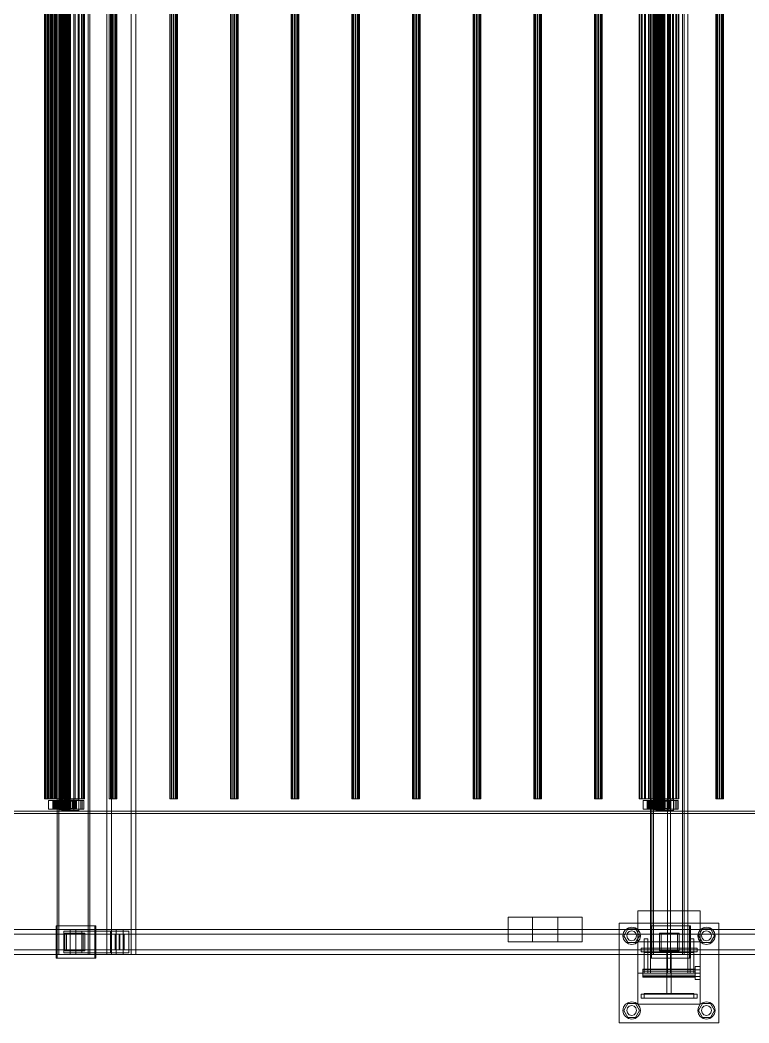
# Model space of a CAD drawing. Header units: millimetres. Extents: x -1970 to 59977, y -65068 to 6837.
# Drawn here: x 34380 to 35551, y -19610 to -18000 of the extents above; entities that cross this region are included whole.
import ezdxf

# ---------------------------------------------------------------- set-up
doc = ezdxf.new("R2010")
doc.units = ezdxf.units.MM
doc.layers.add('superior_C03', color=7, linetype='Continuous', lineweight=0)

msp = doc.modelspace()

# ---------------------------------------------------------------- linework, layer by layer
at = {"layer": 'superior_C03'}
for p, q in [((35392.247, -16470), (35392.247, -19530)), ((35419.747, -16470), (35419.747, -19530)), ((35424.747, -19530), (35424.747, -16470)), ((35452.247, -19530), (35452.247, -16470)), ((34439.501, -16500), (34439.501, -19500)), ((34442.196, -19500), (34442.196, -16500)), ((34489.003, -19500), (34489.003, -16500)), ((34491.698, -16500), (34491.698, -19500)), ((34519.01, -16500), (34519.01, -19500)), ((34526.87, -19500), (34526.87, -16500)), ((34557.988, -19500), (34557.988, -16500)), ((34565.848, -16500), (34565.848, -19500)), ((35394.468, -16500), (35394.468, -19500)), ((35397.163, -19500), (35397.163, -16500)), ((35443.97, -19500), (35443.97, -16500)), ((35446.665, -16500), (35446.665, -19500)), ((34442.232, -19268), (34442.232, -16732)), ((34442.456, -19268), (34442.456, -16732)), ((34442.621, -19268), (34442.621, -16732)), ((34443.278, -19268), (34443.278, -16732)), ((34443.596, -19268), (34443.596, -16732)), ((34444.642, -19268), (34444.642, -16732)), ((34445.091, -19268), (34445.091, -16732)), ((34446.454, -19268), (34446.454, -16732)), ((34447.004, -19268), (34447.004, -16732)), ((34448.592, -19268), (34448.592, -16732)), ((34449.205, -19268), (34449.205, -16732)), ((34450.909, -19268), (34450.909, -16732)), ((34451.544, -19268), (34451.544, -16732)), ((34453.248, -19268), (34453.248, -16732)), ((34453.861, -19268), (34453.861, -16732)), ((34455.449, -19268), (34455.449, -16732)), ((34455.999, -19268), (34455.999, -16732)), ((34457.362, -19268), (34457.362, -16732)), ((34457.811, -19268), (34457.811, -16732)), ((34458.857, -19268), (34458.857, -16732)), ((34459.175, -19268), (34459.175, -16732)), ((34459.832, -19268), (34459.832, -16732)), ((34459.996, -16732), (34459.996, -19268)), ((34460.221, -19268), (34460.221, -16732)), ((35397.199, -19268), (35397.199, -16732)), ((35397.424, -19268), (35397.424, -16732)), ((35397.588, -19268), (35397.588, -16732)), ((35398.246, -19268), (35398.246, -16732)), ((35398.563, -19268), (35398.563, -16732)), ((35399.609, -19268), (35399.609, -16732)), ((35400.058, -19268), (35400.058, -16732)), ((35401.422, -19268), (35401.422, -16732)), ((35401.972, -19268), (35401.972, -16732)), ((35403.559, -19268), (35403.559, -16732)), ((35404.173, -19268), (35404.173, -16732)), ((35405.876, -19268), (35405.876, -16732)), ((35406.511, -19268), (35406.511, -16732)), ((35408.215, -19268), (35408.215, -16732)), ((35408.828, -19268), (35408.828, -16732)), ((35410.416, -19268), (35410.416, -16732)), ((35410.966, -19268), (35410.966, -16732)), ((35412.329, -19268), (35412.329, -16732)), ((35412.778, -19268), (35412.778, -16732)), ((35413.824, -19268), (35413.824, -16732)), ((35414.142, -19268), (35414.142, -16732)), ((35414.799, -19268), (35414.799, -16732)), ((35414.964, -16732), (35414.964, -19268)), ((35415.188, -19268), (35415.188, -16732)), ((34419.246, -19250), (34419.246, -16750)), ((34420.044, -19250), (34420.044, -16750)), ((34420.628, -19250), (34420.628, -16750)), ((34422.966, -19250), (34422.966, -16750)), ((34424.095, -19250), (34424.095, -16750)), ((34425.334, -16750), (34425.334, -19250)), ((34425.678, -16750), (34425.678, -19250)), ((34427.354, -16750), (34427.354, -19250)), ((34427.815, -19250), (34427.815, -16750)), ((34428.253, -16750), (34428.253, -19250)), ((34429.411, -19250), (34429.411, -16750)), ((34430.966, -16750), (34430.966, -19250)), ((34432.078, -16750), (34432.078, -19250)), ((34434.259, -19250), (34434.259, -16750)), ((34434.79, -16750), (34434.79, -19250)), ((34435.69, -16750), (34435.69, -19250)), ((34436.214, -19250), (34436.214, -16750)), ((34437.366, -16750), (34437.366, -19250)), ((34437.71, -19250), (34437.71, -16750)), ((34441.859, -19250), (34441.859, -16750)), ((34444.04, -19250), (34444.04, -16750)), ((34450.097, -19250), (34450.097, -16750)), ((34452.355, -19250), (34452.355, -16750)), ((34458.413, -19250), (34458.413, -16750)), ((34460.594, -19250), (34460.594, -16750)), ((34466.239, -19250), (34466.239, -16750)), ((34468.194, -19250), (34468.194, -16750)), ((34473.041, -19250), (34473.041, -16750)), ((34474.638, -19250), (34474.638, -16750)), ((34478.357, -19250), (34478.357, -16750)), ((34479.486, -19250), (34479.486, -16750)), ((34481.825, -19250), (34481.825, -16750)), ((34482.409, -16750), (34482.409, -19250)), ((34483.206, -19250), (34483.206, -16750)), ((34522.78, -16750), (34522.78, -19250)), ((34523.123, -16750), (34523.123, -19250)), ((34524.8, -16750), (34524.8, -19250)), ((34525.699, -16750), (34525.699, -19250)), ((34528.412, -16750), (34528.412, -19250)), ((34529.523, -16750), (34529.523, -19250)), ((34532.236, -16750), (34532.236, -19250)), ((34533.135, -16750), (34533.135, -19250)), ((34534.812, -16750), (34534.812, -19250)), ((34535.155, -19250), (34535.155, -16750)), ((34620.225, -16750), (34620.225, -19250)), ((34620.569, -16750), (34620.569, -19250)), ((34622.245, -16750), (34622.245, -19250)), ((34623.145, -16750), (34623.145, -19250)), ((34625.857, -16750), (34625.857, -19250)), ((34626.969, -16750), (34626.969, -19250)), ((34629.682, -16750), (34629.682, -19250)), ((34630.581, -16750), (34630.581, -19250)), ((34632.257, -16750), (34632.257, -19250)), ((34632.601, -19250), (34632.601, -16750)), ((34717.671, -16750), (34717.671, -19250)), ((34718.015, -16750), (34718.015, -19250)), ((34719.691, -16750), (34719.691, -19250)), ((34720.59, -16750), (34720.59, -19250)), ((34723.303, -16750), (34723.303, -19250)), ((34724.415, -16750), (34724.415, -19250)), ((34727.127, -16750), (34727.127, -19250)), ((34728.027, -16750), (34728.027, -19250)), ((34729.703, -16750), (34729.703, -19250)), ((34730.047, -19250), (34730.047, -16750)), ((34815.117, -16750), (34815.117, -19250)), ((34815.46, -16750), (34815.46, -19250)), ((34817.137, -16750), (34817.137, -19250)), ((34818.036, -16750), (34818.036, -19250)), ((34820.749, -16750), (34820.749, -19250)), ((34821.86, -16750), (34821.86, -19250)), ((34824.573, -16750), (34824.573, -19250)), ((34825.472, -16750), (34825.472, -19250)), ((34827.149, -16750), (34827.149, -19250)), ((34827.492, -19250), (34827.492, -16750)), ((34912.562, -16750), (34912.562, -19250)), ((34912.906, -16750), (34912.906, -19250)), ((34914.582, -16750), (34914.582, -19250)), ((34915.482, -16750), (34915.482, -19250)), ((34918.194, -16750), (34918.194, -19250)), ((34919.306, -16750), (34919.306, -19250)), ((34922.019, -16750), (34922.019, -19250)), ((34922.918, -16750), (34922.918, -19250)), ((34924.594, -16750), (34924.594, -19250)), ((34924.938, -19250), (34924.938, -16750)), ((35010.008, -16750), (35010.008, -19250)), ((35010.352, -16750), (35010.352, -19250)), ((35012.028, -16750), (35012.028, -19250)), ((35012.927, -16750), (35012.927, -19250)), ((35015.64, -16750), (35015.64, -19250)), ((35016.752, -16750), (35016.752, -19250)), ((35019.464, -16750), (35019.464, -19250)), ((35020.364, -16750), (35020.364, -19250)), ((35022.04, -16750), (35022.04, -19250)), ((35022.384, -19250), (35022.384, -16750)), ((35107.454, -16750), (35107.454, -19250)), ((35107.797, -16750), (35107.797, -19250)), ((35109.474, -16750), (35109.474, -19250)), ((35110.373, -16750), (35110.373, -19250)), ((35113.086, -16750), (35113.086, -19250)), ((35114.197, -16750), (35114.197, -19250)), ((35116.91, -16750), (35116.91, -19250)), ((35117.809, -16750), (35117.809, -19250)), ((35119.486, -16750), (35119.486, -19250)), ((35119.829, -19250), (35119.829, -16750)), ((35204.899, -16750), (35204.899, -19250)), ((35205.243, -16750), (35205.243, -19250)), ((35206.919, -16750), (35206.919, -19250)), ((35207.819, -16750), (35207.819, -19250)), ((35210.531, -16750), (35210.531, -19250)), ((35211.643, -16750), (35211.643, -19250)), ((35214.355, -16750), (35214.355, -19250)), ((35215.255, -16750), (35215.255, -19250)), ((35216.931, -16750), (35216.931, -19250)), ((35217.275, -19250), (35217.275, -16750)), ((35302.345, -16750), (35302.345, -19250)), ((35302.688, -16750), (35302.688, -19250)), ((35304.365, -16750), (35304.365, -19250)), ((35305.264, -16750), (35305.264, -19250)), ((35307.977, -16750), (35307.977, -19250)), ((35309.089, -16750), (35309.089, -19250)), ((35311.801, -16750), (35311.801, -19250)), ((35312.701, -16750), (35312.701, -19250)), ((35314.377, -16750), (35314.377, -19250)), ((35314.721, -19250), (35314.721, -16750)), ((35374.214, -19250), (35374.214, -16750)), ((35375.011, -19250), (35375.011, -16750)), ((35375.596, -19250), (35375.596, -16750)), ((35377.934, -19250), (35377.934, -16750)), ((35379.063, -19250), (35379.063, -16750)), ((35382.782, -19250), (35382.782, -16750)), ((35384.379, -19250), (35384.379, -16750)), ((35389.226, -19250), (35389.226, -16750)), ((35391.182, -19250), (35391.182, -16750)), ((35396.826, -19250), (35396.826, -16750)), ((35399.007, -19250), (35399.007, -16750)), ((35399.791, -16750), (35399.791, -19250)), ((35400.134, -16750), (35400.134, -19250)), ((35401.811, -16750), (35401.811, -19250)), ((35402.71, -16750), (35402.71, -19250)), ((35405.065, -19250), (35405.065, -16750)), ((35405.422, -16750), (35405.422, -19250)), ((35406.534, -16750), (35406.534, -19250)), ((35407.323, -19250), (35407.323, -16750)), ((35409.247, -16750), (35409.247, -19250)), ((35410.146, -16750), (35410.146, -19250)), ((35411.823, -16750), (35411.823, -19250)), ((35412.166, -19250), (35412.166, -16750)), ((35413.38, -19250), (35413.38, -16750)), ((35415.561, -19250), (35415.561, -16750)), ((35421.206, -19250), (35421.206, -16750)), ((35423.162, -19250), (35423.162, -16750)), ((35428.009, -19250), (35428.009, -16750)), ((35429.605, -19250), (35429.605, -16750)), ((35433.325, -19250), (35433.325, -16750)), ((35434.454, -19250), (35434.454, -16750)), ((35436.792, -19250), (35436.792, -16750)), ((35437.376, -16750), (35437.376, -19250)), ((35438.174, -19250), (35438.174, -16750)), ((35497.236, -16750), (35497.236, -19250)), ((35497.58, -16750), (35497.58, -19250)), ((35499.256, -16750), (35499.256, -19250)), ((35500.156, -16750), (35500.156, -19250)), ((35502.868, -16750), (35502.868, -19250)), ((35503.98, -16750), (35503.98, -19250)), ((35506.692, -16750), (35506.692, -19250)), ((35507.592, -16750), (35507.592, -19250)), ((35509.268, -16750), (35509.268, -19250)), ((35509.612, -19250), (35509.612, -16750)), ((34420.044, -19250), (34419.246, -19250)), ((34419.246, -19250), (34420.628, -19250)), ((34422.966, -19250), (34420.044, -19250)), ((34420.628, -19250), (34424.095, -19250)), ((34427.815, -19250), (34422.966, -19250)), ((34424.095, -19250), (34429.411, -19250)), ((34425.678, -19250), (34425.334, -19250)), ((34425.334, -19250), (34427.354, -19250)), ((34435.342, -19253), (34425.598, -19253)), ((34425.598, -19253), (34425.598, -19267)), ((34436.377, -19253), (34425.598, -19253)), ((34428.253, -19250), (34425.678, -19250)), ((34427.354, -19250), (34430.966, -19250)), ((34434.259, -19250), (34427.815, -19250)), ((34432.078, -19250), (34428.253, -19250)), ((34429.411, -19250), (34436.214, -19250)), ((34430.966, -19250), (34434.79, -19250)), ((34435.69, -19250), (34432.078, -19250)), ((34433.059, -19254), (34432.238, -19254)), ((34432.238, -19254), (34442.232, -19254)), ((34432.238, -19266), (34432.238, -19254)), ((34432.238, -19254), (34432.712, -19254)), ((34432.712, -19254), (34442.456, -19254)), ((34432.712, -19266), (34432.712, -19254)), ((34432.712, -19254), (34434.447, -19254)), ((34479.779, -19253), (34433.005, -19253)), ((34433.005, -19253), (34433.005, -19267)), ((34435.25, -19253), (34433.005, -19253)), ((34435.117, -19254), (34433.059, -19254)), ((34433.059, -19254), (34442.621, -19254)), ((34433.059, -19266), (34433.059, -19254)), ((34441.859, -19250), (34434.259, -19250)), ((34434.447, -19254), (34443.278, -19254)), ((34434.447, -19266), (34434.447, -19254)), ((34434.447, -19254), (34437.326, -19254)), ((34434.79, -19250), (34437.366, -19250)), ((34438.274, -19254), (34435.117, -19254)), ((34435.117, -19254), (34443.596, -19254)), ((34435.117, -19266), (34435.117, -19254)), ((34435.25, -19267), (34435.25, -19253)), ((34435.25, -19253), (34482.024, -19253)), ((34435.342, -19267), (34435.342, -19253)), ((34435.342, -19253), (34446.122, -19253)), ((34437.71, -19250), (34435.69, -19250)), ((34436.214, -19250), (34444.04, -19250)), ((34436.377, -19267), (34436.377, -19253)), ((34436.377, -19253), (34446.122, -19253)), ((34437.326, -19254), (34444.642, -19254)), ((34437.326, -19266), (34437.326, -19254)), ((34437.326, -19254), (34441.152, -19254)), ((34437.366, -19250), (34437.71, -19250)), ((34442.313, -19254), (34438.274, -19254)), ((34438.274, -19254), (34445.091, -19254)), ((34438.274, -19266), (34438.274, -19254)), ((34441.152, -19254), (34446.454, -19254)), ((34441.152, -19266), (34441.152, -19254)), ((34441.152, -19254), (34445.664, -19254)), ((34450.097, -19250), (34441.859, -19250)), ((34442.232, -19254), (34442.621, -19254)), ((34442.232, -19254), (34442.232, -19266)), ((34442.456, -19254), (34442.232, -19254)), ((34446.959, -19254), (34442.313, -19254)), ((34442.313, -19254), (34447.004, -19254)), ((34442.313, -19266), (34442.313, -19254)), ((34442.456, -19254), (34442.456, -19266)), ((34443.278, -19254), (34442.456, -19254)), ((34442.621, -19254), (34443.596, -19254)), ((34442.621, -19254), (34442.621, -19266)), ((34443.278, -19254), (34443.278, -19266)), ((34444.642, -19254), (34443.278, -19254)), ((34443.596, -19254), (34445.091, -19254)), ((34443.596, -19254), (34443.596, -19266)), ((34444.04, -19250), (34452.355, -19250)), ((34444.642, -19254), (34444.642, -19266)), ((34446.454, -19254), (34444.642, -19254)), ((34445.091, -19254), (34447.004, -19254)), ((34445.091, -19254), (34445.091, -19266)), ((34445.664, -19254), (34448.592, -19254)), ((34445.664, -19266), (34445.664, -19254)), ((34445.664, -19254), (34450.556, -19254)), ((34446.122, -19253), (34446.122, -19267)), ((34446.454, -19254), (34446.454, -19266)), ((34448.592, -19254), (34446.454, -19254)), ((34466.136, -19251), (34446.647, -19251)), ((34446.647, -19251), (34446.647, -19269)), ((34454.732, -19251), (34446.647, -19251)), ((34451.897, -19254), (34446.959, -19254)), ((34446.959, -19254), (34449.205, -19254)), ((34446.959, -19266), (34446.959, -19254)), ((34447.004, -19254), (34449.205, -19254)), ((34447.004, -19254), (34447.004, -19266)), ((34448.592, -19254), (34448.592, -19266)), ((34450.909, -19254), (34448.592, -19254)), ((34449.205, -19254), (34451.544, -19254)), ((34449.205, -19254), (34449.205, -19266)), ((34458.413, -19250), (34450.097, -19250)), ((34450.556, -19254), (34450.909, -19254)), ((34450.556, -19266), (34450.556, -19254)), ((34450.556, -19254), (34455.493, -19254)), ((34450.909, -19254), (34450.909, -19266)), ((34453.248, -19254), (34450.909, -19254)), ((34451.897, -19254), (34451.544, -19254)), ((34451.544, -19254), (34453.861, -19254)), ((34451.544, -19254), (34451.544, -19266)), ((34456.788, -19254), (34451.897, -19254)), ((34451.897, -19266), (34451.897, -19254)), ((34452.355, -19250), (34460.594, -19250)), ((34455.493, -19254), (34453.248, -19254)), ((34453.248, -19254), (34453.248, -19266)), ((34455.449, -19254), (34453.248, -19254)), ((34456.788, -19254), (34453.861, -19254)), ((34453.861, -19254), (34455.999, -19254)), ((34453.861, -19254), (34453.861, -19266)), ((34454.732, -19269), (34454.732, -19251)), ((34454.732, -19251), (34474.221, -19251)), ((34460.14, -19254), (34455.449, -19254)), ((34455.449, -19254), (34455.449, -19266)), ((34457.362, -19254), (34455.449, -19254)), ((34455.493, -19266), (34455.493, -19254)), ((34455.493, -19254), (34460.14, -19254)), ((34461.301, -19254), (34455.999, -19254)), ((34455.999, -19254), (34457.811, -19254)), ((34455.999, -19254), (34455.999, -19266)), ((34466.525, -19253), (34456.78, -19253)), ((34456.78, -19253), (34456.78, -19267)), ((34467.56, -19253), (34456.78, -19253)), ((34461.301, -19254), (34456.788, -19254)), ((34456.788, -19266), (34456.788, -19254)), ((34464.179, -19254), (34457.362, -19254)), ((34457.362, -19254), (34457.362, -19266)), ((34458.857, -19254), (34457.362, -19254)), ((34465.127, -19254), (34457.811, -19254)), ((34457.811, -19254), (34459.175, -19254)), ((34457.811, -19254), (34457.811, -19266)), ((34466.239, -19250), (34458.413, -19250)), ((34467.335, -19254), (34458.857, -19254)), ((34458.857, -19254), (34458.857, -19266)), ((34459.832, -19254), (34458.857, -19254)), ((34468.006, -19254), (34459.175, -19254)), ((34459.175, -19254), (34459.996, -19254)), ((34459.175, -19254), (34459.175, -19266)), ((34469.394, -19254), (34459.832, -19254)), ((34459.832, -19254), (34459.832, -19266)), ((34460.221, -19254), (34459.832, -19254)), ((34459.996, -19254), (34469.741, -19254)), ((34459.996, -19266), (34459.996, -19254)), ((34459.996, -19254), (34460.221, -19254)), ((34460.14, -19266), (34460.14, -19254)), ((34460.14, -19254), (34464.179, -19254)), ((34470.215, -19254), (34460.221, -19254)), ((34460.221, -19254), (34460.221, -19266)), ((34460.594, -19250), (34468.194, -19250)), ((34465.127, -19254), (34461.301, -19254)), ((34461.301, -19266), (34461.301, -19254)), ((34464.179, -19266), (34464.179, -19254)), ((34464.179, -19254), (34467.335, -19254)), ((34468.006, -19254), (34465.127, -19254)), ((34465.127, -19266), (34465.127, -19254)), ((34466.136, -19269), (34466.136, -19251)), ((34466.136, -19251), (34474.221, -19251)), ((34473.041, -19250), (34466.239, -19250)), ((34466.525, -19267), (34466.525, -19253)), ((34466.525, -19253), (34477.304, -19253)), ((34467.335, -19266), (34467.335, -19254)), ((34467.335, -19254), (34469.394, -19254)), ((34467.56, -19267), (34467.56, -19253)), ((34467.56, -19253), (34477.304, -19253)), ((34469.741, -19254), (34468.006, -19254)), ((34468.006, -19266), (34468.006, -19254)), ((34468.194, -19250), (34474.638, -19250)), ((34469.394, -19266), (34469.394, -19254)), ((34469.394, -19254), (34470.215, -19254)), ((34469.741, -19254), (34469.741, -19266)), ((34470.215, -19254), (34469.741, -19254)), ((34470.215, -19266), (34470.215, -19254)), ((34478.357, -19250), (34473.041, -19250)), ((34474.221, -19251), (34474.221, -19269)), ((34474.638, -19250), (34479.486, -19250)), ((34477.304, -19253), (34477.304, -19267)), ((34481.825, -19250), (34478.357, -19250)), ((34479.486, -19250), (34482.409, -19250)), ((34479.779, -19267), (34479.779, -19253)), ((34479.779, -19253), (34482.024, -19253)), ((34483.206, -19250), (34481.825, -19250)), ((34482.024, -19253), (34482.024, -19267)), ((34482.409, -19250), (34483.206, -19250)), ((34523.123, -19250), (34522.78, -19250)), ((34522.78, -19250), (34524.8, -19250)), ((34525.699, -19250), (34523.123, -19250)), ((34524.8, -19250), (34528.412, -19250)), ((34529.523, -19250), (34525.699, -19250)), ((34528.412, -19250), (34532.236, -19250)), ((34533.135, -19250), (34529.523, -19250)), ((34532.236, -19250), (34534.812, -19250)), ((34535.155, -19250), (34533.135, -19250)), ((34534.812, -19250), (34535.155, -19250)), ((34620.569, -19250), (34620.225, -19250)), ((34620.225, -19250), (34622.245, -19250)), ((34623.145, -19250), (34620.569, -19250)), ((34622.245, -19250), (34625.857, -19250)), ((34626.969, -19250), (34623.145, -19250)), ((34625.857, -19250), (34629.682, -19250)), ((34630.581, -19250), (34626.969, -19250)), ((34629.682, -19250), (34632.257, -19250)), ((34632.601, -19250), (34630.581, -19250)), ((34632.257, -19250), (34632.601, -19250)), ((34718.015, -19250), (34717.671, -19250)), ((34717.671, -19250), (34719.691, -19250)), ((34720.59, -19250), (34718.015, -19250)), ((34719.691, -19250), (34723.303, -19250)), ((34724.415, -19250), (34720.59, -19250)), ((34723.303, -19250), (34727.127, -19250)), ((34728.027, -19250), (34724.415, -19250)), ((34727.127, -19250), (34729.703, -19250)), ((34730.047, -19250), (34728.027, -19250)), ((34729.703, -19250), (34730.047, -19250)), ((34815.46, -19250), (34815.117, -19250)), ((34815.117, -19250), (34817.137, -19250)), ((34818.036, -19250), (34815.46, -19250)), ((34817.137, -19250), (34820.749, -19250)), ((34821.86, -19250), (34818.036, -19250)), ((34820.749, -19250), (34824.573, -19250)), ((34825.472, -19250), (34821.86, -19250)), ((34824.573, -19250), (34827.149, -19250)), ((34827.492, -19250), (34825.472, -19250)), ((34827.149, -19250), (34827.492, -19250)), ((34912.906, -19250), (34912.562, -19250)), ((34912.562, -19250), (34914.582, -19250)), ((34915.482, -19250), (34912.906, -19250)), ((34914.582, -19250), (34918.194, -19250)), ((34919.306, -19250), (34915.482, -19250)), ((34918.194, -19250), (34922.019, -19250)), ((34922.918, -19250), (34919.306, -19250)), ((34922.019, -19250), (34924.594, -19250)), ((34924.938, -19250), (34922.918, -19250)), ((34924.594, -19250), (34924.938, -19250)), ((35010.352, -19250), (35010.008, -19250)), ((35010.008, -19250), (35012.028, -19250)), ((35012.927, -19250), (35010.352, -19250)), ((35012.028, -19250), (35015.64, -19250)), ((35016.752, -19250), (35012.927, -19250)), ((35015.64, -19250), (35019.464, -19250)), ((35020.364, -19250), (35016.752, -19250)), ((35019.464, -19250), (35022.04, -19250)), ((35022.384, -19250), (35020.364, -19250)), ((35022.04, -19250), (35022.384, -19250)), ((35107.797, -19250), (35107.454, -19250)), ((35107.454, -19250), (35109.474, -19250)), ((35110.373, -19250), (35107.797, -19250)), ((35109.474, -19250), (35113.086, -19250)), ((35114.197, -19250), (35110.373, -19250)), ((35113.086, -19250), (35116.91, -19250)), ((35117.809, -19250), (35114.197, -19250)), ((35116.91, -19250), (35119.486, -19250)), ((35119.829, -19250), (35117.809, -19250)), ((35119.486, -19250), (35119.829, -19250)), ((35205.243, -19250), (35204.899, -19250)), ((35204.899, -19250), (35206.919, -19250)), ((35207.819, -19250), (35205.243, -19250)), ((35206.919, -19250), (35210.531, -19250)), ((35211.643, -19250), (35207.819, -19250)), ((35210.531, -19250), (35214.355, -19250)), ((35215.255, -19250), (35211.643, -19250)), ((35214.355, -19250), (35216.931, -19250)), ((35217.275, -19250), (35215.255, -19250)), ((35216.931, -19250), (35217.275, -19250)), ((35302.688, -19250), (35302.345, -19250)), ((35302.345, -19250), (35304.365, -19250)), ((35305.264, -19250), (35302.688, -19250)), ((35304.365, -19250), (35307.977, -19250)), ((35309.089, -19250), (35305.264, -19250)), ((35307.977, -19250), (35311.801, -19250)), ((35312.701, -19250), (35309.089, -19250)), ((35311.801, -19250), (35314.377, -19250)), ((35314.721, -19250), (35312.701, -19250)), ((35314.377, -19250), (35314.721, -19250)), ((35375.011, -19250), (35374.214, -19250)), ((35374.214, -19250), (35375.596, -19250)), ((35377.934, -19250), (35375.011, -19250)), ((35375.596, -19250), (35379.063, -19250)), ((35382.782, -19250), (35377.934, -19250)), ((35379.063, -19250), (35384.379, -19250)), ((35390.309, -19253), (35380.565, -19253)), ((35380.565, -19253), (35380.565, -19267)), ((35391.345, -19253), (35380.565, -19253)), ((35389.226, -19250), (35382.782, -19250)), ((35384.379, -19250), (35391.182, -19250)), ((35388.026, -19254), (35387.206, -19254)), ((35387.206, -19254), (35397.199, -19254)), ((35387.206, -19266), (35387.206, -19254)), ((35387.206, -19254), (35387.679, -19254)), ((35387.679, -19254), (35397.424, -19254)), ((35387.679, -19266), (35387.679, -19254)), ((35387.679, -19254), (35389.414, -19254)), ((35434.746, -19253), (35387.972, -19253)), ((35387.972, -19253), (35387.972, -19267)), ((35390.218, -19253), (35387.972, -19253)), ((35390.085, -19254), (35388.026, -19254)), ((35388.026, -19254), (35397.588, -19254)), ((35388.026, -19266), (35388.026, -19254)), ((35396.826, -19250), (35389.226, -19250)), ((35389.414, -19254), (35398.246, -19254)), ((35389.414, -19266), (35389.414, -19254)), ((35389.414, -19254), (35392.293, -19254)), ((35393.241, -19254), (35390.085, -19254)), ((35390.085, -19254), (35398.563, -19254)), ((35390.085, -19266), (35390.085, -19254)), ((35390.218, -19267), (35390.218, -19253)), ((35390.218, -19253), (35436.992, -19253)), ((35390.309, -19267), (35390.309, -19253)), ((35390.309, -19253), (35401.089, -19253)), ((35391.182, -19250), (35399.007, -19250)), ((35391.345, -19267), (35391.345, -19253)), ((35391.345, -19253), (35401.089, -19253)), ((35392.293, -19254), (35399.609, -19254)), ((35392.293, -19266), (35392.293, -19254)), ((35392.293, -19254), (35396.119, -19254)), ((35397.28, -19254), (35393.241, -19254)), ((35393.241, -19254), (35400.058, -19254)), ((35393.241, -19266), (35393.241, -19254)), ((35396.119, -19254), (35401.422, -19254)), ((35396.119, -19266), (35396.119, -19254)), ((35396.119, -19254), (35400.632, -19254)), ((35405.065, -19250), (35396.826, -19250)), ((35397.199, -19254), (35397.588, -19254)), ((35397.199, -19254), (35397.199, -19266)), ((35397.424, -19254), (35397.199, -19254)), ((35401.927, -19254), (35397.28, -19254)), ((35397.28, -19254), (35401.972, -19254)), ((35397.28, -19266), (35397.28, -19254)), ((35397.424, -19254), (35397.424, -19266)), ((35398.246, -19254), (35397.424, -19254)), ((35397.588, -19254), (35398.563, -19254)), ((35397.588, -19254), (35397.588, -19266)), ((35398.246, -19254), (35398.246, -19266)), ((35399.609, -19254), (35398.246, -19254)), ((35398.563, -19254), (35400.058, -19254)), ((35398.563, -19254), (35398.563, -19266)), ((35399.007, -19250), (35407.323, -19250)), ((35399.609, -19254), (35399.609, -19266)), ((35401.422, -19254), (35399.609, -19254)), ((35400.134, -19250), (35399.791, -19250)), ((35399.791, -19250), (35401.811, -19250)), ((35400.058, -19254), (35401.972, -19254)), ((35400.058, -19254), (35400.058, -19266)), ((35402.71, -19250), (35400.134, -19250)), ((35400.632, -19254), (35403.559, -19254)), ((35400.632, -19266), (35400.632, -19254)), ((35400.632, -19254), (35405.523, -19254)), ((35401.089, -19253), (35401.089, -19267)), ((35401.422, -19254), (35401.422, -19266)), ((35403.559, -19254), (35401.422, -19254)), ((35421.104, -19251), (35401.614, -19251)), ((35401.614, -19251), (35401.614, -19269)), ((35409.699, -19251), (35401.614, -19251)), ((35401.811, -19250), (35405.422, -19250)), ((35406.864, -19254), (35401.927, -19254)), ((35401.927, -19254), (35404.173, -19254)), ((35401.927, -19266), (35401.927, -19254)), ((35401.972, -19254), (35404.173, -19254)), ((35401.972, -19254), (35401.972, -19266)), ((35406.534, -19250), (35402.71, -19250)), ((35403.559, -19254), (35403.559, -19266)), ((35405.876, -19254), (35403.559, -19254)), ((35404.173, -19254), (35406.511, -19254)), ((35404.173, -19254), (35404.173, -19266)), ((35413.38, -19250), (35405.065, -19250)), ((35405.422, -19250), (35409.247, -19250)), ((35405.523, -19254), (35405.876, -19254)), ((35405.523, -19266), (35405.523, -19254)), ((35405.523, -19254), (35410.461, -19254)), ((35405.876, -19254), (35405.876, -19266)), ((35408.215, -19254), (35405.876, -19254)), ((35406.864, -19254), (35406.511, -19254)), ((35406.511, -19254), (35408.828, -19254)), ((35406.511, -19254), (35406.511, -19266)), ((35410.146, -19250), (35406.534, -19250)), ((35411.756, -19254), (35406.864, -19254)), ((35406.864, -19266), (35406.864, -19254)), ((35407.323, -19250), (35415.561, -19250)), ((35410.461, -19254), (35408.215, -19254)), ((35408.215, -19254), (35408.215, -19266)), ((35410.416, -19254), (35408.215, -19254)), ((35411.756, -19254), (35408.828, -19254)), ((35408.828, -19254), (35410.966, -19254)), ((35408.828, -19254), (35408.828, -19266)), ((35409.247, -19250), (35411.823, -19250)), ((35409.699, -19269), (35409.699, -19251)), ((35409.699, -19251), (35429.188, -19251)), ((35412.166, -19250), (35410.146, -19250)), ((35415.107, -19254), (35410.416, -19254)), ((35410.416, -19254), (35410.416, -19266)), ((35412.329, -19254), (35410.416, -19254)), ((35410.461, -19266), (35410.461, -19254)), ((35410.461, -19254), (35415.107, -19254)), ((35416.268, -19254), (35410.966, -19254)), ((35410.966, -19254), (35412.778, -19254)), ((35410.966, -19254), (35410.966, -19266)), ((35421.492, -19253), (35411.748, -19253)), ((35411.748, -19253), (35411.748, -19267)), ((35422.527, -19253), (35411.748, -19253)), ((35416.268, -19254), (35411.756, -19254)), ((35411.756, -19266), (35411.756, -19254)), ((35411.823, -19250), (35412.166, -19250)), ((35419.146, -19254), (35412.329, -19254)), ((35412.329, -19254), (35412.329, -19266)), ((35413.824, -19254), (35412.329, -19254)), ((35420.094, -19254), (35412.778, -19254)), ((35412.778, -19254), (35414.142, -19254)), ((35412.778, -19254), (35412.778, -19266)), ((35421.206, -19250), (35413.38, -19250)), ((35422.303, -19254), (35413.824, -19254)), ((35413.824, -19254), (35413.824, -19266)), ((35414.799, -19254), (35413.824, -19254)), ((35422.973, -19254), (35414.142, -19254)), ((35414.142, -19254), (35414.964, -19254)), ((35414.142, -19254), (35414.142, -19266)), ((35424.361, -19254), (35414.799, -19254)), ((35414.799, -19254), (35414.799, -19266)), ((35415.188, -19254), (35414.799, -19254)), ((35414.964, -19254), (35424.708, -19254)), ((35414.964, -19266), (35414.964, -19254)), ((35414.964, -19254), (35415.188, -19254)), ((35415.107, -19266), (35415.107, -19254)), ((35415.107, -19254), (35419.146, -19254)), ((35425.182, -19254), (35415.188, -19254)), ((35415.188, -19254), (35415.188, -19266)), ((35415.561, -19250), (35423.162, -19250)), ((35420.094, -19254), (35416.268, -19254)), ((35416.268, -19266), (35416.268, -19254)), ((35419.146, -19266), (35419.146, -19254)), ((35419.146, -19254), (35422.303, -19254)), ((35422.973, -19254), (35420.094, -19254)), ((35420.094, -19266), (35420.094, -19254)), ((35421.104, -19269), (35421.104, -19251)), ((35421.104, -19251), (35429.188, -19251)), ((35428.009, -19250), (35421.206, -19250)), ((35421.492, -19267), (35421.492, -19253)), ((35421.492, -19253), (35432.272, -19253)), ((35422.303, -19266), (35422.303, -19254)), ((35422.303, -19254), (35424.361, -19254)), ((35422.527, -19267), (35422.527, -19253)), ((35422.527, -19253), (35432.272, -19253)), ((35424.708, -19254), (35422.973, -19254)), ((35422.973, -19266), (35422.973, -19254)), ((35423.162, -19250), (35429.605, -19250)), ((35424.361, -19266), (35424.361, -19254)), ((35424.361, -19254), (35425.182, -19254)), ((35424.708, -19254), (35424.708, -19266)), ((35425.182, -19254), (35424.708, -19254)), ((35425.182, -19266), (35425.182, -19254)), ((35433.325, -19250), (35428.009, -19250)), ((35429.188, -19251), (35429.188, -19269)), ((35429.605, -19250), (35434.454, -19250)), ((35432.272, -19253), (35432.272, -19267)), ((35436.792, -19250), (35433.325, -19250)), ((35434.454, -19250), (35437.376, -19250)), ((35434.746, -19267), (35434.746, -19253)), ((35434.746, -19253), (35436.992, -19253)), ((35438.174, -19250), (35436.792, -19250)), ((35436.992, -19253), (35436.992, -19267)), ((35437.376, -19250), (35438.174, -19250)), ((35497.58, -19250), (35497.236, -19250)), ((35497.236, -19250), (35499.256, -19250)), ((35500.156, -19250), (35497.58, -19250)), ((35499.256, -19250), (35502.868, -19250)), ((35503.98, -19250), (35500.156, -19250)), ((35502.868, -19250), (35506.692, -19250)), ((35507.592, -19250), (35503.98, -19250)), ((35506.692, -19250), (35509.268, -19250)), ((35509.612, -19250), (35507.592, -19250)), ((35509.268, -19250), (35509.612, -19250)), ((38691.362, -19270), (27582.557, -19270)), ((27583.456, -19270), (38692.26, -19270)), ((27611.752, -19270), (38720.557, -19270)), ((34425.598, -19267), (34435.342, -19267)), ((34425.598, -19267), (34436.377, -19267)), ((34442.232, -19266), (34432.238, -19266)), ((34432.238, -19266), (34433.059, -19266)), ((34432.712, -19266), (34432.238, -19266)), ((34442.456, -19266), (34432.712, -19266)), ((34434.447, -19266), (34432.712, -19266)), ((34433.005, -19267), (34479.779, -19267)), ((34433.005, -19267), (34435.25, -19267)), ((34442.621, -19266), (34433.059, -19266)), ((34433.059, -19266), (34435.117, -19266)), ((34443.278, -19266), (34434.447, -19266)), ((34437.326, -19266), (34434.447, -19266)), ((34443.596, -19266), (34435.117, -19266)), ((34435.117, -19266), (34438.274, -19266)), ((34482.024, -19267), (34435.25, -19267)), ((34446.122, -19267), (34435.342, -19267)), ((34446.122, -19267), (34436.377, -19267)), ((34444.642, -19266), (34437.326, -19266)), ((34441.152, -19266), (34437.326, -19266)), ((34445.091, -19266), (34438.274, -19266)), ((34438.274, -19266), (34442.313, -19266)), ((34446.454, -19266), (34441.152, -19266)), ((34445.664, -19266), (34441.152, -19266)), ((34442.621, -19266), (34442.232, -19266)), ((34442.232, -19266), (34442.456, -19266)), ((34442.456, -19268), (34442.232, -19268)), ((34442.232, -19268), (34442.621, -19268)), ((34447.004, -19266), (34442.313, -19266)), ((34442.313, -19266), (34446.959, -19266)), ((34442.456, -19266), (34443.278, -19266)), ((34443.278, -19268), (34442.456, -19268)), ((34443.596, -19266), (34442.621, -19266)), ((34442.621, -19268), (34443.596, -19268)), ((34443.278, -19266), (34444.642, -19266)), ((34444.642, -19268), (34443.278, -19268)), ((34445.091, -19266), (34443.596, -19266)), ((34443.596, -19268), (34445.091, -19268)), ((34444.642, -19266), (34446.454, -19266)), ((34446.454, -19268), (34444.642, -19268)), ((34447.004, -19266), (34445.091, -19266)), ((34445.091, -19268), (34447.004, -19268)), ((34448.592, -19266), (34445.664, -19266)), ((34450.556, -19266), (34445.664, -19266)), ((34446.454, -19266), (34448.592, -19266)), ((34448.592, -19268), (34446.454, -19268)), ((34446.647, -19269), (34466.136, -19269)), ((34454.732, -19269), (34446.647, -19269)), ((34449.205, -19266), (34446.959, -19266)), ((34446.959, -19266), (34451.897, -19266)), ((34449.205, -19266), (34447.004, -19266)), ((34447.004, -19268), (34449.205, -19268)), ((34448.592, -19266), (34450.909, -19266)), ((34450.909, -19268), (34448.592, -19268)), ((34451.544, -19266), (34449.205, -19266)), ((34449.205, -19268), (34451.544, -19268)), ((34450.909, -19266), (34450.556, -19266)), ((34455.493, -19266), (34450.556, -19266)), ((34450.909, -19266), (34453.248, -19266)), ((34453.248, -19268), (34450.909, -19268)), ((34453.861, -19266), (34451.544, -19266)), ((34451.544, -19266), (34451.897, -19266)), ((34451.544, -19268), (34453.861, -19268)), ((34451.897, -19266), (34456.788, -19266)), ((34453.248, -19266), (34455.493, -19266)), ((34453.248, -19266), (34455.449, -19266)), ((34455.449, -19268), (34453.248, -19268)), ((34455.999, -19266), (34453.861, -19266)), ((34453.861, -19266), (34456.788, -19266)), ((34453.861, -19268), (34455.999, -19268)), ((34474.221, -19269), (34454.732, -19269)), ((34455.449, -19266), (34460.14, -19266)), ((34455.449, -19266), (34457.362, -19266)), ((34457.362, -19268), (34455.449, -19268)), ((34460.14, -19266), (34455.493, -19266)), ((34457.811, -19266), (34455.999, -19266)), ((34455.999, -19266), (34461.301, -19266)), ((34455.999, -19268), (34457.811, -19268)), ((34456.78, -19267), (34466.525, -19267)), ((34456.78, -19267), (34467.56, -19267)), ((34456.788, -19266), (34461.301, -19266)), ((34457.362, -19266), (34464.179, -19266)), ((34457.362, -19266), (34458.857, -19266)), ((34458.857, -19268), (34457.362, -19268)), ((34459.175, -19266), (34457.811, -19266)), ((34457.811, -19266), (34465.127, -19266)), ((34457.811, -19268), (34459.175, -19268)), ((34458.857, -19266), (34467.335, -19266)), ((34458.857, -19266), (34459.832, -19266)), ((34459.832, -19268), (34458.857, -19268)), ((34459.996, -19266), (34459.175, -19266)), ((34459.175, -19266), (34468.006, -19266)), ((34459.175, -19268), (34459.996, -19268)), ((34459.832, -19266), (34469.394, -19266)), ((34459.832, -19266), (34460.221, -19266)), ((34460.221, -19268), (34459.832, -19268)), ((34469.741, -19266), (34459.996, -19266)), ((34460.221, -19266), (34459.996, -19266)), ((34459.996, -19268), (34460.221, -19268)), ((34464.179, -19266), (34460.14, -19266)), ((34460.221, -19266), (34470.215, -19266)), ((34461.301, -19266), (34465.127, -19266)), ((34467.335, -19266), (34464.179, -19266)), ((34465.127, -19266), (34468.006, -19266)), ((34474.221, -19269), (34466.136, -19269)), ((34477.304, -19267), (34466.525, -19267)), ((34469.394, -19266), (34467.335, -19266)), ((34477.304, -19267), (34467.56, -19267)), ((34468.006, -19266), (34469.741, -19266)), ((34470.215, -19266), (34469.394, -19266)), ((34469.741, -19266), (34470.215, -19266)), ((34482.024, -19267), (34479.779, -19267)), ((35380.565, -19267), (35390.309, -19267)), ((35380.565, -19267), (35391.345, -19267)), ((35397.199, -19266), (35387.206, -19266)), ((35387.206, -19266), (35388.026, -19266)), ((35387.679, -19266), (35387.206, -19266)), ((35397.424, -19266), (35387.679, -19266)), ((35389.414, -19266), (35387.679, -19266)), ((35387.972, -19267), (35434.746, -19267)), ((35387.972, -19267), (35390.218, -19267)), ((35397.588, -19266), (35388.026, -19266)), ((35388.026, -19266), (35390.085, -19266)), ((35398.246, -19266), (35389.414, -19266)), ((35392.293, -19266), (35389.414, -19266)), ((35398.563, -19266), (35390.085, -19266)), ((35390.085, -19266), (35393.241, -19266)), ((35436.992, -19267), (35390.218, -19267)), ((35401.089, -19267), (35390.309, -19267)), ((35401.089, -19267), (35391.345, -19267)), ((35399.609, -19266), (35392.293, -19266)), ((35396.119, -19266), (35392.293, -19266)), ((35400.058, -19266), (35393.241, -19266)), ((35393.241, -19266), (35397.28, -19266)), ((35401.422, -19266), (35396.119, -19266)), ((35400.632, -19266), (35396.119, -19266)), ((35397.588, -19266), (35397.199, -19266)), ((35397.199, -19266), (35397.424, -19266)), ((35397.424, -19268), (35397.199, -19268)), ((35397.199, -19268), (35397.588, -19268)), ((35401.972, -19266), (35397.28, -19266)), ((35397.28, -19266), (35401.927, -19266)), ((35397.424, -19266), (35398.246, -19266)), ((35398.246, -19268), (35397.424, -19268)), ((35398.563, -19266), (35397.588, -19266)), ((35397.588, -19268), (35398.563, -19268)), ((35398.246, -19266), (35399.609, -19266)), ((35399.609, -19268), (35398.246, -19268)), ((35400.058, -19266), (35398.563, -19266)), ((35398.563, -19268), (35400.058, -19268)), ((35399.609, -19266), (35401.422, -19266)), ((35401.422, -19268), (35399.609, -19268)), ((35401.972, -19266), (35400.058, -19266)), ((35400.058, -19268), (35401.972, -19268)), ((35403.559, -19266), (35400.632, -19266)), ((35405.523, -19266), (35400.632, -19266)), ((35401.422, -19266), (35403.559, -19266)), ((35403.559, -19268), (35401.422, -19268)), ((35401.614, -19269), (35421.104, -19269)), ((35409.699, -19269), (35401.614, -19269)), ((35404.173, -19266), (35401.927, -19266)), ((35401.927, -19266), (35406.864, -19266)), ((35404.173, -19266), (35401.972, -19266)), ((35401.972, -19268), (35404.173, -19268)), ((35403.559, -19266), (35405.876, -19266)), ((35405.876, -19268), (35403.559, -19268)), ((35406.511, -19266), (35404.173, -19266)), ((35404.173, -19268), (35406.511, -19268)), ((35405.876, -19266), (35405.523, -19266)), ((35410.461, -19266), (35405.523, -19266)), ((35405.876, -19266), (35408.215, -19266)), ((35408.215, -19268), (35405.876, -19268)), ((35408.828, -19266), (35406.511, -19266)), ((35406.511, -19266), (35406.864, -19266)), ((35406.511, -19268), (35408.828, -19268)), ((35406.864, -19266), (35411.756, -19266)), ((35408.215, -19266), (35410.461, -19266)), ((35408.215, -19266), (35410.416, -19266)), ((35410.416, -19268), (35408.215, -19268)), ((35410.966, -19266), (35408.828, -19266)), ((35408.828, -19266), (35411.756, -19266)), ((35408.828, -19268), (35410.966, -19268)), ((35429.188, -19269), (35409.699, -19269)), ((35410.416, -19266), (35415.107, -19266)), ((35410.416, -19266), (35412.329, -19266)), ((35412.329, -19268), (35410.416, -19268)), ((35415.107, -19266), (35410.461, -19266)), ((35412.778, -19266), (35410.966, -19266)), ((35410.966, -19266), (35416.268, -19266)), ((35410.966, -19268), (35412.778, -19268)), ((35411.748, -19267), (35421.492, -19267)), ((35411.748, -19267), (35422.527, -19267)), ((35411.756, -19266), (35416.268, -19266)), ((35412.329, -19266), (35419.146, -19266)), ((35412.329, -19266), (35413.824, -19266)), ((35413.824, -19268), (35412.329, -19268)), ((35414.142, -19266), (35412.778, -19266)), ((35412.778, -19266), (35420.094, -19266)), ((35412.778, -19268), (35414.142, -19268)), ((35413.824, -19266), (35422.303, -19266)), ((35413.824, -19266), (35414.799, -19266)), ((35414.799, -19268), (35413.824, -19268)), ((35414.964, -19266), (35414.142, -19266)), ((35414.142, -19266), (35422.973, -19266)), ((35414.142, -19268), (35414.964, -19268)), ((35414.799, -19266), (35424.361, -19266)), ((35414.799, -19266), (35415.188, -19266)), ((35415.188, -19268), (35414.799, -19268)), ((35424.708, -19266), (35414.964, -19266)), ((35415.188, -19266), (35414.964, -19266)), ((35414.964, -19268), (35415.188, -19268)), ((35419.146, -19266), (35415.107, -19266)), ((35415.188, -19266), (35425.182, -19266)), ((35416.268, -19266), (35420.094, -19266)), ((35422.303, -19266), (35419.146, -19266)), ((35420.094, -19266), (35422.973, -19266)), ((35429.188, -19269), (35421.104, -19269)), ((35432.272, -19267), (35421.492, -19267)), ((35424.361, -19266), (35422.303, -19266)), ((35432.272, -19267), (35422.527, -19267)), ((35422.973, -19266), (35424.708, -19266)), ((35425.182, -19266), (35424.361, -19266)), ((35424.708, -19266), (35425.182, -19266)), ((35436.992, -19267), (35434.746, -19267)), ((27582.557, -19274), (38691.362, -19274)), ((38720.557, -19274), (27611.752, -19274)), ((35372.022, -19530), (35372.022, -19430)), ((35372.022, -19430), (35472.022, -19430)), ((35472.022, -19430), (35472.022, -19530)), ((35202.807, -19440), (35163.829, -19440)), ((35163.829, -19440), (35163.829, -19480)), ((35243.778, -19440), (35163.829, -19440)), ((35202.807, -19480), (35202.807, -19440)), ((35202.807, -19440), (35282.756, -19440)), ((35243.778, -19480), (35243.778, -19440)), ((35243.778, -19440), (35282.756, -19440)), ((35282.756, -19440), (35282.756, -19480)), ((34460.122, -19460), (33290.774, -19460)), ((33299.757, -19460), (34469.105, -19460)), ((34534.007, -19460), (33364.659, -19460)), ((33375.888, -19460), (34545.236, -19460)), ((34499.926, -19454), (34437.561, -19454)), ((34437.561, -19454), (34437.561, -19506)), ((34439.357, -19454), (34437.561, -19454)), ((34439.357, -19506), (34439.357, -19454)), ((34439.357, -19454), (34501.723, -19454)), ((34479.23, -19462.5), (34449.996, -19462.5)), ((34449.996, -19462.5), (34449.996, -19497.5)), ((34525.005, -19462.5), (34449.996, -19462.5)), ((34460.122, -19460), (34460.122, -19500)), ((34469.105, -19460), (34460.122, -19460)), ((35629.469, -19460), (34460.122, -19460)), ((34469.105, -19500), (34469.105, -19460)), ((34469.105, -19460), (35638.453, -19460)), ((34479.23, -19497.5), (34479.23, -19462.5)), ((34479.23, -19462.5), (34554.238, -19462.5)), ((34499.926, -19506), (34499.926, -19454)), ((34499.926, -19454), (34501.723, -19454)), ((34501.723, -19454), (34501.723, -19506)), ((34525.005, -19497.5), (34525.005, -19462.5)), ((34525.005, -19462.5), (34554.238, -19462.5)), ((34534.007, -19460), (34534.007, -19500)), ((34545.236, -19460), (34534.007, -19460)), ((35703.355, -19460), (34534.007, -19460)), ((34545.236, -19500), (34545.236, -19460)), ((34545.236, -19460), (35714.584, -19460)), ((34554.238, -19462.5), (34554.238, -19497.5)), ((35342.247, -19610), (35342.247, -19450)), ((35342.247, -19450), (35502.247, -19450)), ((35348.247, -19470), (35349.313, -19464.642)), ((35349.313, -19464.642), (35352.347, -19460.101)), ((35349.447, -19470), (35355.847, -19458.915)), ((35352.347, -19460.101), (35356.889, -19457.066)), ((35355.319, -19466), (35358.247, -19463.072)), ((35355.847, -19458.915), (35368.647, -19458.915)), ((35356.889, -19457.066), (35362.247, -19456)), ((35358.247, -19463.072), (35362.247, -19462)), ((35362.247, -19456), (35367.604, -19457.066)), ((35362.247, -19462), (35366.247, -19463.072)), ((35366.247, -19463.072), (35369.175, -19466)), ((35367.604, -19457.066), (35372.146, -19460.101)), ((35368.647, -19458.915), (35375.047, -19470)), ((35372.146, -19460.101), (35375.181, -19464.642)), ((35375.181, -19464.642), (35376.247, -19470)), ((35454.893, -19454), (35392.528, -19454)), ((35392.528, -19454), (35392.528, -19506)), ((35394.325, -19454), (35392.528, -19454)), ((35394.325, -19506), (35394.325, -19454)), ((35394.325, -19454), (35456.69, -19454)), ((35454.893, -19506), (35454.893, -19454)), ((35454.893, -19454), (35456.69, -19454)), ((35456.69, -19454), (35456.69, -19506)), ((35468.247, -19470), (35469.313, -19464.642)), ((35469.313, -19464.642), (35472.347, -19460.101)), ((35469.447, -19470), (35475.847, -19458.915)), ((35472.347, -19460.101), (35476.889, -19457.066)), ((35475.319, -19466), (35478.247, -19463.072)), ((35475.847, -19458.915), (35488.647, -19458.915)), ((35476.889, -19457.066), (35482.247, -19456)), ((35478.247, -19463.072), (35482.247, -19462)), ((35482.247, -19456), (35487.604, -19457.066)), ((35482.247, -19462), (35486.247, -19463.072)), ((35486.247, -19463.072), (35489.175, -19466)), ((35487.604, -19457.066), (35492.146, -19460.101)), ((35488.647, -19458.915), (35495.047, -19470)), ((35492.146, -19460.101), (35495.181, -19464.642)), ((35495.181, -19464.642), (35496.247, -19470)), ((35502.247, -19450), (35502.247, -19610)), ((33294.591, -19467.5), (34538.948, -19467.5)), ((34540.296, -19467.5), (33295.939, -19467.5)), ((34481.114, -19466), (34451.881, -19466)), ((34451.881, -19466), (34451.881, -19494)), ((34454.576, -19466), (34451.881, -19466)), ((34454.576, -19494), (34454.576, -19466)), ((34454.576, -19466), (34483.809, -19466)), ((34481.114, -19494), (34481.114, -19466)), ((34481.114, -19466), (34483.809, -19466)), ((34483.809, -19466), (34483.809, -19494)), ((34532.457, -19467.5), (34546.786, -19467.5)), ((34532.457, -19492.5), (34532.457, -19467.5)), ((35626.796, -19467.5), (34532.457, -19467.5)), ((34538.948, -19492.5), (34538.948, -19467.5)), ((34538.948, -19467.5), (34540.296, -19467.5)), ((34540.296, -19467.5), (34540.296, -19492.5)), ((34546.786, -19467.5), (34546.786, -19492.5)), ((34546.786, -19467.5), (35641.126, -19467.5)), ((35163.829, -19480), (35202.807, -19480)), ((35163.829, -19480), (35243.778, -19480)), ((35282.756, -19480), (35202.807, -19480)), ((35282.756, -19480), (35243.778, -19480)), ((35349.313, -19475.358), (35348.247, -19470)), ((35352.347, -19479.899), (35349.313, -19475.358)), ((35355.847, -19481.085), (35349.447, -19470)), ((35356.889, -19482.934), (35352.347, -19479.899)), ((35354.247, -19470), (35355.319, -19466)), ((35355.319, -19474), (35354.247, -19470)), ((35358.247, -19476.928), (35355.319, -19474)), ((35362.247, -19478), (35358.247, -19476.928)), ((35366.247, -19476.928), (35362.247, -19478)), ((35369.175, -19474), (35366.247, -19476.928)), ((35372.146, -19479.899), (35367.604, -19482.934)), ((35375.047, -19470), (35368.647, -19481.085)), ((35369.175, -19466), (35370.247, -19470)), ((35370.247, -19470), (35369.175, -19474)), ((35375.181, -19475.358), (35372.146, -19479.899)), ((35372.247, -19580), (35372.247, -19480)), ((35372.247, -19480), (35472.247, -19480)), ((35376.247, -19470), (35375.181, -19475.358)), ((35382.247, -19530), (35382.247, -19475)), ((35382.247, -19475), (35388.247, -19475)), ((35388.247, -19530), (35388.247, -19475)), ((35436.082, -19466), (35406.848, -19466)), ((35406.848, -19466), (35406.848, -19494)), ((35409.543, -19466), (35406.848, -19466)), ((35409.543, -19494), (35409.543, -19466)), ((35409.543, -19466), (35438.777, -19466)), ((35436.082, -19494), (35436.082, -19466)), ((35436.082, -19466), (35438.777, -19466)), ((35438.777, -19466), (35438.777, -19494)), ((35456.247, -19530), (35456.247, -19475)), ((35456.247, -19475), (35462.247, -19475)), ((35462.247, -19530), (35462.247, -19475)), ((35469.313, -19475.358), (35468.247, -19470)), ((35472.347, -19479.899), (35469.313, -19475.358)), ((35475.847, -19481.085), (35469.447, -19470)), ((35472.247, -19480), (35472.247, -19580)), ((35476.889, -19482.934), (35472.347, -19479.899)), ((35474.247, -19470), (35475.319, -19466)), ((35475.319, -19474), (35474.247, -19470)), ((35478.247, -19476.928), (35475.319, -19474)), ((35482.247, -19478), (35478.247, -19476.928)), ((35486.247, -19476.928), (35482.247, -19478)), ((35489.175, -19474), (35486.247, -19476.928)), ((35492.146, -19479.899), (35487.604, -19482.934)), ((35495.047, -19470), (35488.647, -19481.085)), ((35489.175, -19466), (35490.247, -19470)), ((35490.247, -19470), (35489.175, -19474)), ((35495.181, -19475.358), (35492.146, -19479.899)), ((35496.247, -19470), (35495.181, -19475.358)), ((33294.591, -19492.5), (34538.948, -19492.5)), ((33295.939, -19492.5), (34540.296, -19492.5)), ((34451.881, -19494), (34481.114, -19494)), ((34451.881, -19494), (34454.576, -19494)), ((34483.809, -19494), (34454.576, -19494)), ((34483.809, -19494), (34481.114, -19494)), ((34546.786, -19492.5), (34532.457, -19492.5)), ((34532.457, -19492.5), (35626.796, -19492.5)), ((34540.296, -19492.5), (34538.948, -19492.5)), ((34546.786, -19492.5), (35641.126, -19492.5)), ((35368.647, -19481.085), (35355.847, -19481.085)), ((35362.247, -19484), (35356.889, -19482.934)), ((35367.604, -19482.934), (35362.247, -19484)), ((35377.247, -19490), (35467.247, -19490)), ((35377.247, -19496), (35377.247, -19490)), ((35377.247, -19496), (35467.247, -19496)), ((35382.247, -19497), (35382.247, -19490)), ((35382.247, -19490), (35462.247, -19490)), ((35462.247, -19497), (35382.247, -19497)), ((35406.848, -19494), (35436.082, -19494)), ((35406.848, -19494), (35409.543, -19494)), ((35438.777, -19494), (35409.543, -19494)), ((35418.747, -19563), (35418.747, -19497)), ((35418.747, -19497), (35425.747, -19497)), ((35425.747, -19497), (35425.747, -19563)), ((35438.777, -19494), (35436.082, -19494)), ((35462.247, -19490), (35462.247, -19497)), ((35467.247, -19496), (35467.247, -19490)), ((35488.647, -19481.085), (35475.847, -19481.085)), ((35482.247, -19484), (35476.889, -19482.934)), ((35487.604, -19482.934), (35482.247, -19484)), ((27582.557, -19500), (38691.362, -19500)), ((38692.26, -19500), (27583.456, -19500)), ((33290.774, -19500), (34460.122, -19500)), ((33299.757, -19500), (34469.105, -19500)), ((33364.659, -19500), (34534.007, -19500)), ((33375.888, -19500), (34545.236, -19500)), ((34437.561, -19506), (34499.926, -19506)), ((34437.561, -19506), (34439.357, -19506)), ((34501.723, -19506), (34439.357, -19506)), ((34439.501, -19500), (34489.003, -19500)), ((34439.501, -19500), (34442.196, -19500)), ((34491.698, -19500), (34442.196, -19500)), ((34449.996, -19497.5), (34479.23, -19497.5)), ((34525.005, -19497.5), (34449.996, -19497.5)), ((34460.122, -19500), (34469.105, -19500)), ((34460.122, -19500), (35629.469, -19500)), ((34469.105, -19500), (35638.453, -19500)), ((34554.238, -19497.5), (34479.23, -19497.5)), ((34491.698, -19500), (34489.003, -19500)), ((34501.723, -19506), (34499.926, -19506)), ((34519.01, -19500), (34557.988, -19500)), ((34519.01, -19500), (34526.87, -19500)), ((34554.238, -19497.5), (34525.005, -19497.5)), ((34565.848, -19500), (34526.87, -19500)), ((34534.007, -19500), (34545.236, -19500)), ((34534.007, -19500), (35703.355, -19500)), ((34545.236, -19500), (35714.584, -19500)), ((34565.848, -19500), (34557.988, -19500)), ((35392.528, -19506), (35454.893, -19506)), ((35392.528, -19506), (35394.325, -19506)), ((35456.69, -19506), (35394.325, -19506)), ((35394.468, -19500), (35443.97, -19500)), ((35394.468, -19500), (35397.163, -19500)), ((35446.665, -19500), (35397.163, -19500)), ((35446.665, -19500), (35443.97, -19500)), ((35456.69, -19506), (35454.893, -19506)), ((35380.247, -19524.457), (35380.247, -19523.6)), ((35464.247, -19523.6), (35380.247, -19523.6)), ((35380.247, -19524.457), (35380.247, -19526.8)), ((35380.247, -19524.457), (35464.247, -19524.457)), ((35380.247, -19526.8), (35380.247, -19530)), ((35380.247, -19526.8), (35464.247, -19526.8)), ((35464.247, -19524.8), (35464.247, -19519.6)), ((35472.247, -19519.6), (35464.247, -19519.6)), ((35464.247, -19523.6), (35464.247, -19524.457)), ((35464.247, -19524.457), (35464.247, -19526.8)), ((35464.247, -19524.8), (35464.247, -19535.2)), ((35464.247, -19524.8), (35472.247, -19524.8)), ((35464.247, -19526.8), (35464.247, -19530)), ((35472.247, -19519.6), (35472.247, -19524.8)), ((35472.247, -19524.8), (35472.247, -19535.2)), ((35472.022, -19530), (35372.022, -19530)), ((35380.247, -19530), (35380.247, -19533.2)), ((35380.247, -19530), (35464.247, -19530)), ((35380.247, -19533.2), (35380.247, -19535.543)), ((35380.247, -19533.2), (35464.247, -19533.2)), ((35380.247, -19535.543), (35380.247, -19536.4)), ((35380.247, -19535.543), (35464.247, -19535.543)), ((35380.247, -19536.4), (35464.247, -19536.4)), ((35382.247, -19530), (35388.247, -19530)), ((35452.247, -19530), (35392.247, -19530)), ((35424.747, -19530), (35419.747, -19530)), ((35456.247, -19530), (35462.247, -19530)), ((35464.247, -19530), (35464.247, -19533.2)), ((35464.247, -19533.2), (35464.247, -19535.543)), ((35464.247, -19535.2), (35464.247, -19540.4)), ((35464.247, -19535.2), (35472.247, -19535.2)), ((35464.247, -19535.543), (35464.247, -19536.4)), ((35464.247, -19540.4), (35472.247, -19540.4)), ((35472.247, -19535.2), (35472.247, -19540.4)), ((35352.347, -19580.101), (35356.889, -19577.066)), ((35356.889, -19577.066), (35362.247, -19576)), ((35362.247, -19576), (35367.604, -19577.066)), ((35367.604, -19577.066), (35372.146, -19580.101)), ((35377.247, -19564), (35467.247, -19564)), ((35377.247, -19570), (35377.247, -19564)), ((35377.247, -19570), (35467.247, -19570)), ((35382.247, -19570), (35382.247, -19563)), ((35382.247, -19563), (35462.247, -19563)), ((35462.247, -19570), (35382.247, -19570)), ((35425.747, -19563), (35418.747, -19563)), ((35462.247, -19563), (35462.247, -19570)), ((35467.247, -19570), (35467.247, -19564)), ((35472.347, -19580.101), (35476.889, -19577.066)), ((35476.889, -19577.066), (35482.247, -19576)), ((35482.247, -19576), (35487.604, -19577.066)), ((35487.604, -19577.066), (35492.146, -19580.101)), ((35348.247, -19590), (35349.313, -19584.642)), ((35349.313, -19595.358), (35348.247, -19590)), ((35349.313, -19584.642), (35352.347, -19580.101)), ((35349.447, -19590), (35355.847, -19578.915)), ((35355.847, -19601.085), (35349.447, -19590)), ((35354.247, -19590), (35355.319, -19586)), ((35355.319, -19594), (35354.247, -19590)), ((35355.319, -19586), (35358.247, -19583.072)), ((35355.847, -19578.915), (35368.647, -19578.915)), ((35358.247, -19583.072), (35362.247, -19582)), ((35362.247, -19582), (35366.247, -19583.072)), ((35366.247, -19583.072), (35369.175, -19586)), ((35368.647, -19578.915), (35375.047, -19590)), ((35375.047, -19590), (35368.647, -19601.085)), ((35369.175, -19586), (35370.247, -19590)), ((35370.247, -19590), (35369.175, -19594)), ((35372.146, -19580.101), (35375.181, -19584.642)), ((35472.247, -19580), (35372.247, -19580)), ((35375.181, -19584.642), (35376.247, -19590)), ((35376.247, -19590), (35375.181, -19595.358)), ((35468.247, -19590), (35469.313, -19584.642)), ((35469.313, -19595.358), (35468.247, -19590)), ((35469.313, -19584.642), (35472.347, -19580.101)), ((35469.447, -19590), (35475.847, -19578.915)), ((35475.847, -19601.085), (35469.447, -19590)), ((35474.247, -19590), (35475.319, -19586)), ((35475.319, -19594), (35474.247, -19590)), ((35475.319, -19586), (35478.247, -19583.072)), ((35475.847, -19578.915), (35488.647, -19578.915)), ((35478.247, -19583.072), (35482.247, -19582)), ((35482.247, -19582), (35486.247, -19583.072)), ((35486.247, -19583.072), (35489.175, -19586)), ((35488.647, -19578.915), (35495.047, -19590)), ((35495.047, -19590), (35488.647, -19601.085)), ((35489.175, -19586), (35490.247, -19590)), ((35490.247, -19590), (35489.175, -19594)), ((35492.146, -19580.101), (35495.181, -19584.642)), ((35495.181, -19584.642), (35496.247, -19590)), ((35496.247, -19590), (35495.181, -19595.358)), ((35352.347, -19599.899), (35349.313, -19595.358)), ((35356.889, -19602.934), (35352.347, -19599.899)), ((35358.247, -19596.928), (35355.319, -19594)), ((35368.647, -19601.085), (35355.847, -19601.085)), ((35362.247, -19604), (35356.889, -19602.934)), ((35362.247, -19598), (35358.247, -19596.928)), ((35366.247, -19596.928), (35362.247, -19598)), ((35367.604, -19602.934), (35362.247, -19604)), ((35369.175, -19594), (35366.247, -19596.928)), ((35372.146, -19599.899), (35367.604, -19602.934)), ((35375.181, -19595.358), (35372.146, -19599.899)), ((35472.347, -19599.899), (35469.313, -19595.358)), ((35476.889, -19602.934), (35472.347, -19599.899)), ((35478.247, -19596.928), (35475.319, -19594)), ((35488.647, -19601.085), (35475.847, -19601.085)), ((35482.247, -19604), (35476.889, -19602.934)), ((35482.247, -19598), (35478.247, -19596.928)), ((35486.247, -19596.928), (35482.247, -19598)), ((35487.604, -19602.934), (35482.247, -19604)), ((35489.175, -19594), (35486.247, -19596.928)), ((35492.146, -19599.899), (35487.604, -19602.934)), ((35495.181, -19595.358), (35492.146, -19599.899)), ((35502.247, -19610), (35342.247, -19610))]:
    msp.add_line(p, q, dxfattribs=at)

doc.saveas('drawing.dxf')
